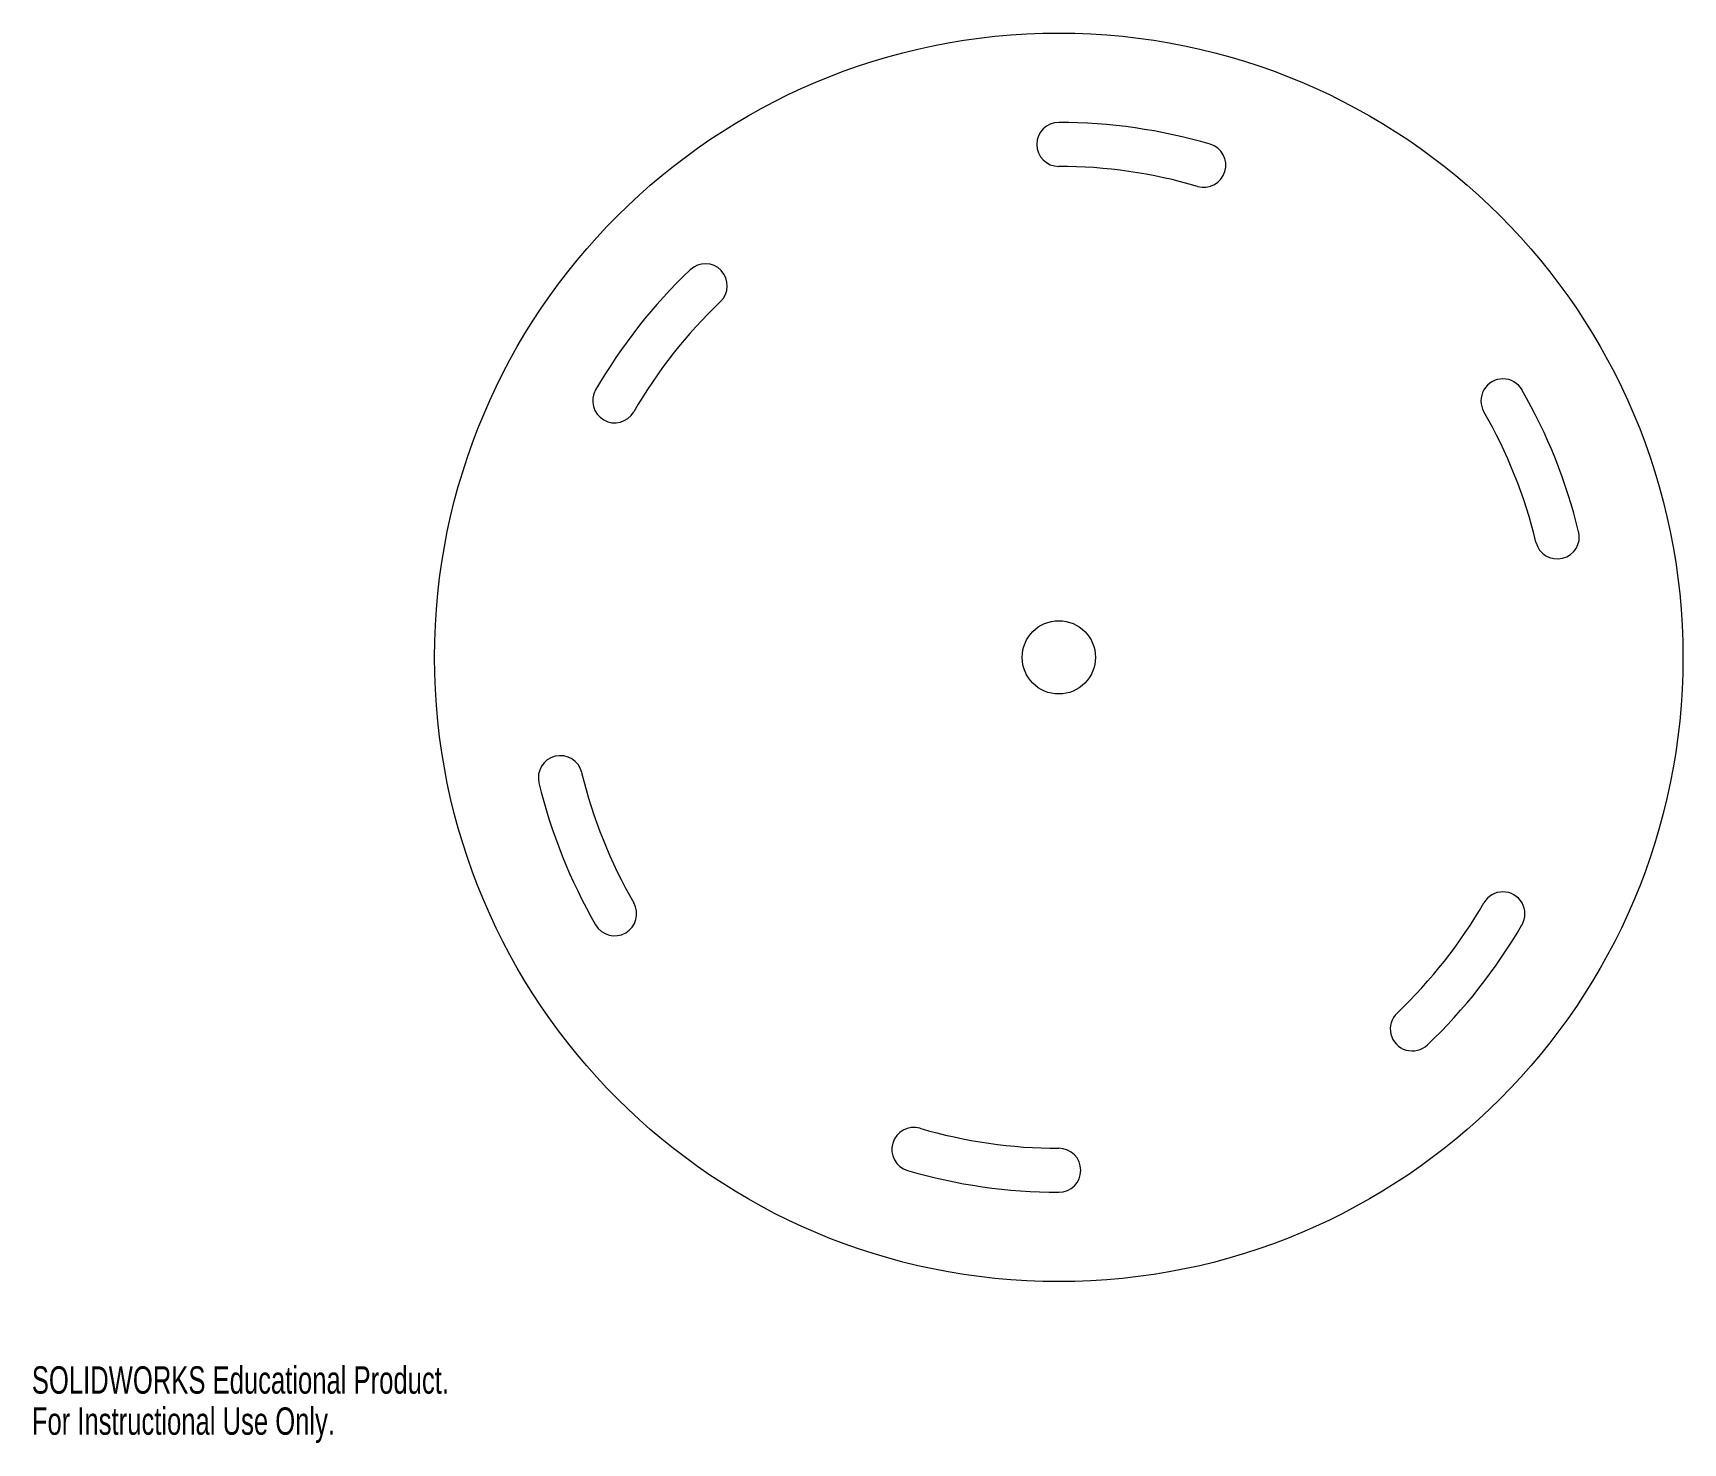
# Model space of a CAD drawing. Header units: millimetres. Extents: x 0 to 225, y 0 to 192.
import ezdxf

# ---------------------------------------------------------------- set-up
doc = ezdxf.new("R2010")
doc.units = ezdxf.units.MM
doc.styles.add('SLDTEXTSTYLE0', font='TXT', dxfattribs={"width": 0.7})

msp = doc.modelspace()

# ---------------------------------------------------------------- linework, layer by layer
at = {"color": 7, "linetype": 'Continuous', "lineweight": 15}
for radius in [85.2, 5]:
    msp.add_circle((140.18, 107.17), radius, dxfattribs=at)
for centre, radius, start, end in [((140.18, 177.17), 3, 90, 270), ((140.18, 107.17), 73, 73.5736, 90), ((159.98, 174.32), 3, 253.5736, 73.5736), ((140.18, 107.17), 67, 73.5736, 90), ((140.18, 107.17), 73, 133.5736, 150), ((91.93, 157.89), 3, 313.5736, 133.5736), ((140.18, 107.17), 67, 133.5736, 150), ((200.81, 142.17), 3, 30, 210), ((79.56, 142.17), 3, 150, 330), ((140.18, 107.17), 73, 13.5736, 30), ((140.18, 107.17), 67, 13.5736, 30), ((208.23, 123.6), 3, 193.5736, 13.5736), ((72.14, 90.75), 3, 13.5736, 193.5736), ((140.18, 107.17), 67, 193.5736, 210), ((140.18, 107.17), 73, 193.5736, 210), ((200.81, 72.17), 3, 330, 150), ((79.56, 72.17), 3, 210, 30), ((140.18, 107.17), 67, 313.5736, 330), ((140.18, 107.17), 73, 313.5736, 330), ((188.43, 56.46), 3, 133.5736, 313.5736), ((120.39, 40.03), 3, 73.5736, 253.5736), ((140.18, 107.17), 67, 253.5736, 270), ((140.18, 37.17), 3, 270, 90), ((140.18, 107.17), 73, 253.5736, 270)]:
    msp.add_arc(centre, radius, start, end, dxfattribs=at)

# ---------------------------------------------------------------- texts
at = {"color": 7, "linetype": 'Continuous', "char_height": 3.7351, "attachment_point": 1, "style": 'SLDTEXTSTYLE0'}
for s, insert in [('SOLIDWORKS Educational Product.', (0, 10.42)), ('For Instructional Use Only.', (0, 4.81))]:
    msp.add_mtext(s, dxfattribs=dict(at, insert=insert))

doc.saveas('drawing.dxf')
